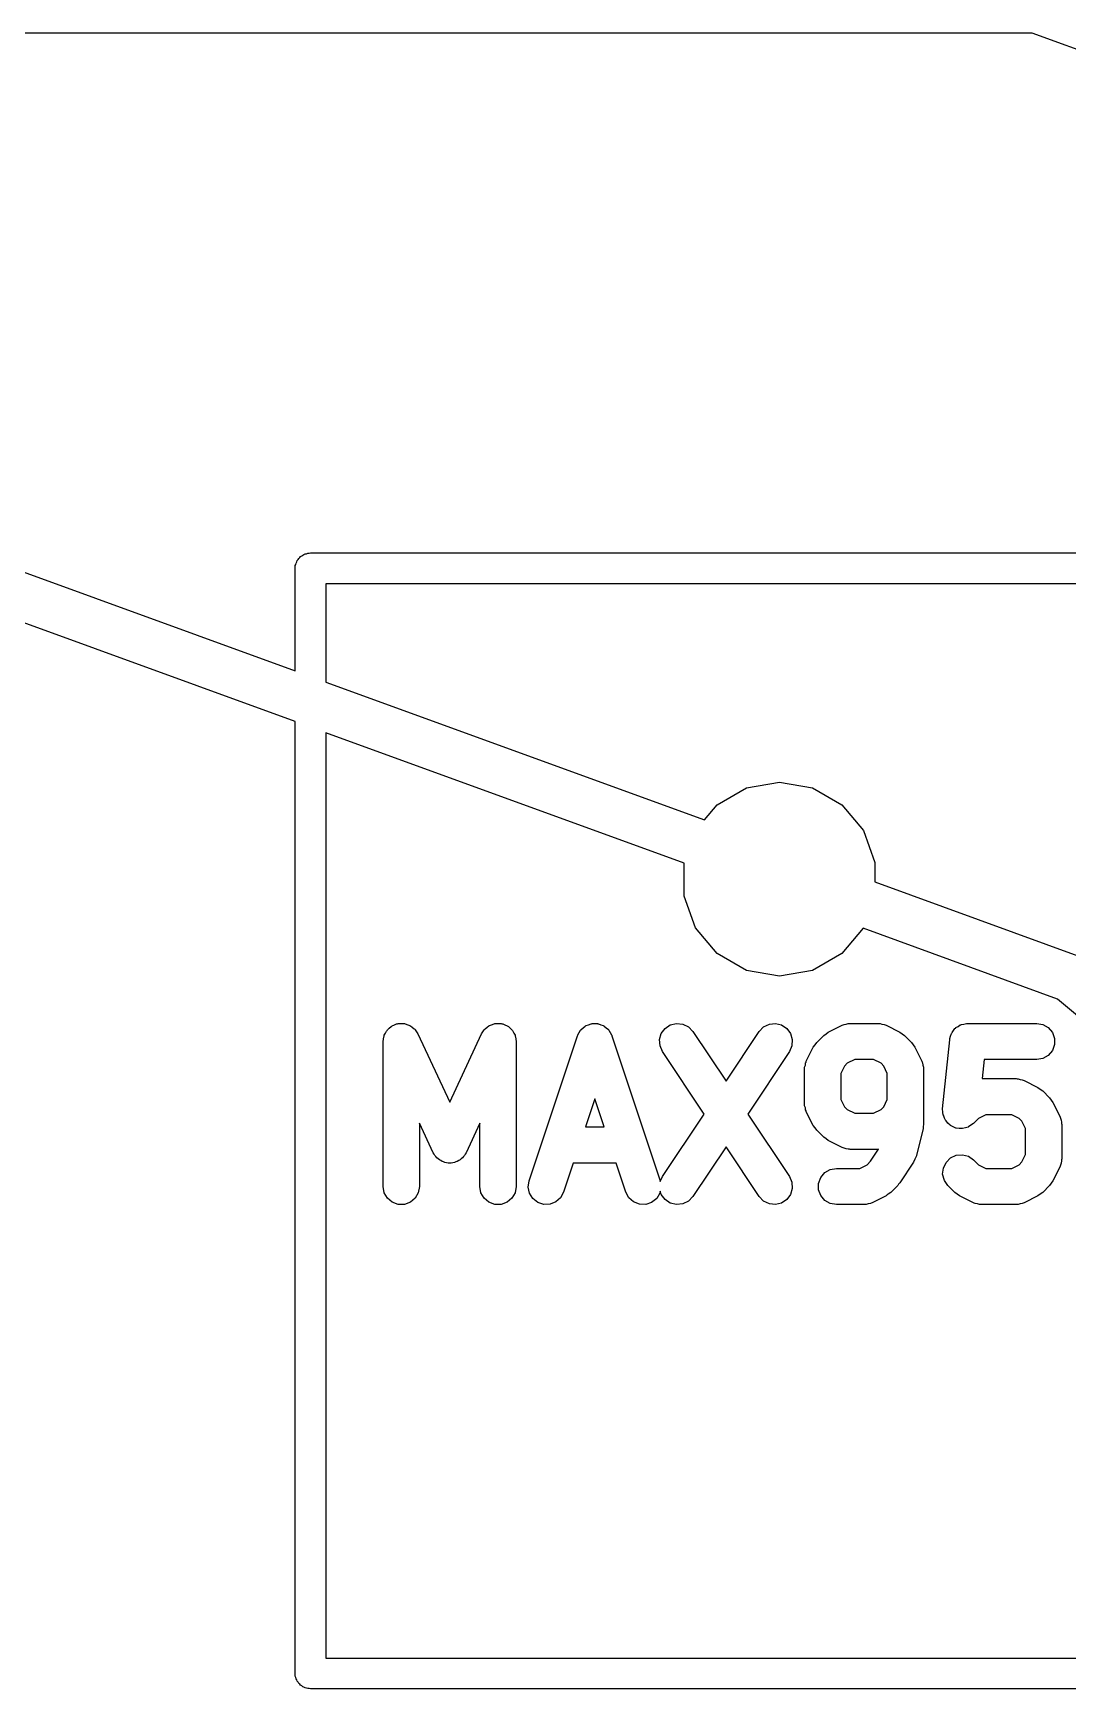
# Model space of a CAD drawing. Extents: x 173.7 to 226.3, y -126 to -74.1.
# Drawn here: x 203.21 to 207.49, y -89.95 to -83.1 of the extents above; entities that cross this region are included whole.
import ezdxf

# ---------------------------------------------------------------- set-up
doc = ezdxf.new("R2010")
doc.units = 0
doc.header["$MEASUREMENT"] = 0
doc.layers.add('BLACK', color=7, linetype='CONTINUOUS')

msp = doc.modelspace()

# ---------------------------------------------------------------- linework, layer by layer
at = {"layer": 'Black'}
for p, q in [((207.345, -83.1), (192.655, -83.1)), ((209.338, -83.8255), (207.345, -83.1)), ((202.622, -85.1291), (204.296, -85.7385)), ((204.309, -85.278), (204.311, -85.2732)), ((204.311, -85.2732), (204.316, -85.2696)), ((204.316, -85.2696), (204.319, -85.2654)), ((204.319, -85.2654), (204.324, -85.2626)), ((204.324, -85.2626), (204.328, -85.259)), ((204.328, -85.259), (204.333, -85.2571)), ((204.333, -85.2571), (204.338, -85.2543)), ((204.338, -85.2543), (204.344, -85.2534)), ((204.344, -85.2534), (204.349, -85.2515)), ((204.349, -85.2515), (204.355, -85.2515)), ((204.355, -85.2515), (204.36, -85.2505)), ((204.36, -85.2505), (209.44, -85.2505)), ((204.296, -85.9481), (202.587, -85.326)), ((204.296, -85.314), (204.297, -85.3085)), ((204.296, -85.7385), (204.296, -85.314)), ((204.297, -85.303), (204.299, -85.2977)), ((204.297, -85.3085), (204.297, -85.303)), ((204.299, -85.2977), (204.3, -85.2923)), ((204.3, -85.2923), (204.303, -85.2875)), ((204.303, -85.2875), (204.305, -85.2822)), ((204.305, -85.2822), (204.309, -85.278)), ((209.376, -85.3775), (204.423, -85.3775)), ((204.423, -85.3775), (204.423, -85.7847)), ((204.423, -85.7847), (205.99, -86.3547)), ((204.296, -89.886), (204.296, -85.9481)), ((205.905, -86.5334), (204.423, -85.9943)), ((204.423, -85.9943), (204.423, -89.8225)), ((206.042, -86.2924), (206.163, -86.2227)), ((206.163, -86.2227), (206.3, -86.1985)), ((206.3, -86.1985), (206.437, -86.2227)), ((206.437, -86.2227), (206.558, -86.2924)), ((205.99, -86.3547), (206.042, -86.2924)), ((206.558, -86.2924), (206.648, -86.3992)), ((206.648, -86.3992), (206.695, -86.5303)), ((205.905, -86.6697), (205.905, -86.5334)), ((206.695, -86.5303), (206.695, -86.6116)), ((206.695, -86.6116), (207.55, -86.9227)), ((205.952, -86.8008), (205.905, -86.6697)), ((206.042, -86.9076), (205.952, -86.8008)), ((206.646, -86.8031), (206.558, -86.9076)), ((207.45, -87.0959), (206.646, -86.8031)), ((206.163, -86.9773), (206.042, -86.9076)), ((206.558, -86.9076), (206.437, -86.9773)), ((206.3, -87.0015), (206.163, -86.9773)), ((206.437, -86.9773), (206.3, -87.0015)), ((207.615, -87.2341), (207.45, -87.0959)), ((204.661, -87.2714), (204.662, -87.2618)), ((204.662, -87.2618), (204.663, -87.252)), ((204.663, -87.252), (204.665, -87.249)), ((204.665, -87.2458), (204.67, -87.2373)), ((204.665, -87.249), (204.665, -87.2458)), ((204.67, -87.2373), (204.674, -87.2284)), ((204.674, -87.2284), (204.677, -87.2261)), ((204.677, -87.2261), (204.678, -87.2232)), ((204.678, -87.2232), (204.686, -87.2169)), ((204.686, -87.2169), (204.693, -87.21)), ((204.693, -87.21), (204.696, -87.2086)), ((204.696, -87.2086), (204.698, -87.2065)), ((204.698, -87.2065), (204.707, -87.2031)), ((204.707, -87.2031), (204.716, -87.199)), ((204.716, -87.199), (204.72, -87.1987)), ((204.72, -87.1987), (204.723, -87.1976)), ((204.723, -87.1976), (204.732, -87.1976)), ((204.732, -87.1976), (204.742, -87.1967)), ((204.742, -87.1967), (204.745, -87.1976)), ((204.745, -87.1976), (204.749, -87.1976)), ((204.749, -87.1976), (204.758, -87.2009)), ((204.758, -87.2009), (204.767, -87.2034)), ((204.767, -87.2034), (204.77, -87.2053)), ((204.77, -87.2053), (204.773, -87.2065)), ((204.773, -87.2065), (204.781, -87.2128)), ((204.781, -87.2128), (204.789, -87.2184)), ((204.789, -87.2184), (204.791, -87.2211)), ((204.791, -87.2211), (204.793, -87.2232)), ((204.793, -87.2232), (204.798, -87.2317)), ((204.798, -87.2317), (204.804, -87.2397)), ((204.804, -87.2397), (204.936, -87.5226)), ((204.936, -87.5226), (205.068, -87.2397)), ((205.068, -87.2397), (205.073, -87.2317)), ((205.073, -87.2317), (205.078, -87.2232)), ((205.078, -87.2232), (205.081, -87.2211)), ((205.081, -87.2211), (205.083, -87.2184)), ((205.083, -87.2184), (205.091, -87.2128)), ((205.091, -87.2128), (205.098, -87.2065)), ((205.098, -87.2065), (205.101, -87.2053)), ((205.101, -87.2053), (205.104, -87.2034)), ((205.104, -87.2034), (205.113, -87.2009)), ((205.113, -87.2009), (205.123, -87.1976)), ((205.123, -87.1976), (205.126, -87.1976)), ((205.126, -87.1976), (205.129, -87.1967)), ((205.129, -87.1967), (205.139, -87.1976)), ((205.139, -87.1976), (205.149, -87.1976)), ((205.149, -87.1976), (205.152, -87.1987)), ((205.152, -87.1987), (205.155, -87.199)), ((205.155, -87.199), (205.164, -87.2031)), ((205.164, -87.2031), (205.173, -87.2065)), ((205.173, -87.2065), (205.176, -87.2086)), ((205.176, -87.2086), (205.179, -87.21)), ((205.179, -87.21), (205.186, -87.2169)), ((205.186, -87.2169), (205.193, -87.2232)), ((205.193, -87.2232), (205.195, -87.2261)), ((205.195, -87.2261), (205.197, -87.2284)), ((205.197, -87.2284), (205.201, -87.2373)), ((205.201, -87.2373), (205.206, -87.2458)), ((205.206, -87.2458), (205.207, -87.249)), ((205.207, -87.249), (205.208, -87.252)), ((205.208, -87.252), (205.209, -87.2618)), ((205.209, -87.2618), (205.211, -87.2714)), ((205.265, -87.8477), (205.465, -87.2477)), ((205.465, -87.2477), (205.466, -87.2459)), ((205.466, -87.2439), (205.472, -87.2345)), ((205.466, -87.2459), (205.466, -87.2439)), ((205.472, -87.2345), (205.477, -87.2248)), ((205.477, -87.2248), (205.479, -87.2234)), ((205.479, -87.2234), (205.48, -87.2217)), ((205.48, -87.2217), (205.488, -87.2148)), ((205.488, -87.2148), (205.496, -87.2075)), ((205.496, -87.2075), (205.498, -87.2068)), ((205.498, -87.2068), (205.5, -87.2055)), ((205.5, -87.2055), (205.51, -87.202)), ((205.51, -87.202), (205.521, -87.198)), ((205.521, -87.198), (205.523, -87.1979)), ((205.523, -87.1979), (205.525, -87.1972)), ((205.525, -87.1972), (205.536, -87.1975)), ((205.536, -87.1975), (205.547, -87.1972)), ((205.547, -87.1972), (205.549, -87.1979)), ((205.549, -87.1979), (205.551, -87.198)), ((205.551, -87.198), (205.561, -87.202)), ((205.561, -87.202), (205.571, -87.2055)), ((205.571, -87.2055), (205.573, -87.2068)), ((205.573, -87.2068), (205.575, -87.2075)), ((205.575, -87.2075), (205.583, -87.2148)), ((205.583, -87.2148), (205.592, -87.2217)), ((205.592, -87.2217), (205.593, -87.2234)), ((205.593, -87.2234), (205.594, -87.2248)), ((205.594, -87.2248), (205.6, -87.2345)), ((205.6, -87.2345), (205.605, -87.2439)), ((205.605, -87.2439), (205.606, -87.2459)), ((205.606, -87.2459), (205.607, -87.2477)), ((205.607, -87.2477), (205.807, -87.8477)), ((205.804, -87.2632), (205.811, -87.2382)), ((205.811, -87.2382), (205.827, -87.2172)), ((205.827, -87.2172), (205.848, -87.2027)), ((205.848, -87.2027), (205.874, -87.1966)), ((205.874, -87.1966), (205.9, -87.1994)), ((205.9, -87.1994), (205.923, -87.211)), ((205.923, -87.211), (205.941, -87.2298)), ((205.941, -87.2298), (206.079, -87.4362)), ((206.079, -87.4362), (206.216, -87.2298)), ((206.216, -87.2298), (206.234, -87.211)), ((206.234, -87.211), (206.258, -87.1994)), ((206.258, -87.1994), (206.283, -87.1966)), ((206.283, -87.1966), (206.309, -87.2027)), ((206.309, -87.2027), (206.33, -87.2172)), ((206.33, -87.2172), (206.346, -87.2382)), ((206.346, -87.2382), (206.353, -87.2632)), ((206.454, -87.2755), (206.483, -87.247)), ((206.483, -87.247), (206.493, -87.2401)), ((206.493, -87.2401), (206.502, -87.2329)), ((206.502, -87.2329), (206.559, -87.2043)), ((206.559, -87.2043), (206.563, -87.2031)), ((206.563, -87.2031), (206.567, -87.201)), ((206.567, -87.201), (206.576, -87.1994)), ((206.576, -87.1994), (206.584, -87.1969)), ((206.584, -87.1969), (206.589, -87.1972)), ((206.589, -87.1972), (206.593, -87.1964)), ((206.593, -87.1964), (206.707, -87.1964)), ((206.707, -87.1964), (206.711, -87.1972)), ((206.711, -87.1972), (206.716, -87.1969)), ((206.716, -87.1969), (206.724, -87.1994)), ((206.724, -87.1994), (206.733, -87.201)), ((206.733, -87.201), (206.737, -87.2031)), ((206.737, -87.2031), (206.741, -87.2043)), ((206.741, -87.2043), (206.798, -87.2329)), ((206.798, -87.2329), (206.807, -87.2401)), ((206.807, -87.2401), (206.817, -87.247)), ((206.817, -87.247), (206.846, -87.2755)), ((207.004, -87.264), (207.005, -87.2612)), ((207.005, -87.2584), (207.008, -87.2488)), ((207.005, -87.2612), (207.005, -87.2584)), ((207.008, -87.2488), (207.011, -87.2389)), ((207.011, -87.2389), (207.013, -87.2366)), ((207.013, -87.2366), (207.014, -87.2339)), ((207.014, -87.2339), (207.02, -87.2261)), ((207.02, -87.2261), (207.026, -87.2177)), ((207.026, -87.2177), (207.029, -87.2161)), ((207.029, -87.2161), (207.03, -87.214)), ((207.03, -87.214), (207.039, -87.2088)), ((207.039, -87.2088), (207.048, -87.2031)), ((207.048, -87.2031), (207.05, -87.2024)), ((207.05, -87.2024), (207.053, -87.201)), ((207.053, -87.201), (207.063, -87.1992)), ((207.063, -87.1992), (207.073, -87.1966)), ((207.073, -87.1966), (207.076, -87.1969)), ((207.076, -87.1969), (207.079, -87.1964)), ((207.079, -87.1964), (207.364, -87.1964)), ((207.364, -87.1964), (207.39, -87.201)), ((207.39, -87.201), (207.412, -87.214)), ((207.412, -87.214), (207.429, -87.2339)), ((207.429, -87.2339), (207.438, -87.2584)), ((207.438, -87.2584), (207.438, -87.2845)), ((204.661, -87.8714), (204.661, -87.2714)), ((205.211, -87.2714), (205.211, -87.8714)), ((205.806, -87.2892), (205.804, -87.2632)), ((205.816, -87.313), (205.806, -87.2892)), ((205.988, -87.5714), (205.816, -87.313)), ((206.341, -87.313), (206.169, -87.5714)), ((206.351, -87.2892), (206.341, -87.313)), ((206.353, -87.2632), (206.351, -87.2892)), ((206.411, -87.3522), (206.44, -87.295)), ((206.44, -87.295), (206.447, -87.2854)), ((206.447, -87.2854), (206.454, -87.2755)), ((206.846, -87.2755), (206.853, -87.2854)), ((206.853, -87.2854), (206.86, -87.295)), ((206.86, -87.295), (206.889, -87.3522)), ((206.975, -87.5497), (207.004, -87.264)), ((207.412, -87.3289), (207.39, -87.3419)), ((207.429, -87.3089), (207.412, -87.3289)), ((207.438, -87.2845), (207.429, -87.3089)), ((206.404, -87.3771), (206.407, -87.3687)), ((206.404, -87.3815), (206.404, -87.3771)), ((206.404, -87.3857), (206.404, -87.3815)), ((206.404, -87.5286), (206.404, -87.3857)), ((206.407, -87.3687), (206.408, -87.3601)), ((206.408, -87.3601), (206.41, -87.3563)), ((206.41, -87.3563), (206.411, -87.3522)), ((206.569, -87.373), (206.554, -87.4034)), ((206.58, -87.3616), (206.569, -87.373)), ((206.611, -87.3464), (206.58, -87.3616)), ((206.689, -87.3464), (206.611, -87.3464)), ((206.72, -87.3616), (206.689, -87.3464)), ((206.731, -87.373), (206.72, -87.3616)), ((206.746, -87.4034), (206.731, -87.373)), ((206.889, -87.3522), (206.89, -87.3563)), ((206.89, -87.3563), (206.892, -87.3601)), ((206.892, -87.3601), (206.893, -87.3687)), ((206.893, -87.3687), (206.896, -87.3771)), ((206.896, -87.3771), (206.896, -87.3815)), ((206.896, -87.3815), (206.896, -87.3857)), ((206.896, -87.3857), (206.896, -87.6143)), ((207.146, -87.3464), (207.139, -87.425)), ((207.364, -87.3464), (207.146, -87.3464)), ((207.39, -87.3419), (207.364, -87.3464)), ((206.554, -87.4034), (206.554, -87.5109)), ((206.746, -87.5109), (206.746, -87.4034)), ((207.139, -87.425), (207.279, -87.425)), ((207.279, -87.425), (207.283, -87.4257)), ((207.283, -87.4257), (207.287, -87.4255)), ((207.287, -87.4255), (207.296, -87.428)), ((207.296, -87.428), (207.304, -87.4295)), ((207.304, -87.4295), (207.308, -87.4317)), ((207.308, -87.4317), (207.312, -87.4329)), ((207.312, -87.4329), (207.369, -87.4615)), ((207.369, -87.4615), (207.379, -87.4686)), ((205.536, -87.5086), (205.497, -87.625)), ((205.575, -87.625), (205.536, -87.5086)), ((206.404, -87.5328), (206.404, -87.5286)), ((206.404, -87.5371), (206.404, -87.5328)), ((206.554, -87.5109), (206.569, -87.5413)), ((206.731, -87.5413), (206.746, -87.5109)), ((207.379, -87.4686), (207.389, -87.4755)), ((207.389, -87.4755), (207.417, -87.5041)), ((207.417, -87.5041), (207.424, -87.514)), ((207.424, -87.514), (207.431, -87.5236)), ((207.431, -87.5236), (207.46, -87.5807)), ((205.816, -87.8298), (205.988, -87.5714)), ((206.169, -87.5714), (206.341, -87.8298)), ((206.407, -87.5456), (206.404, -87.5371)), ((206.408, -87.5542), (206.407, -87.5456)), ((206.41, -87.558), (206.408, -87.5542)), ((206.411, -87.5621), (206.41, -87.558)), ((206.44, -87.6193), (206.411, -87.5621)), ((206.569, -87.5413), (206.58, -87.5526)), ((206.58, -87.5526), (206.611, -87.5679)), ((206.611, -87.5679), (206.689, -87.5679)), ((206.689, -87.5679), (206.72, -87.5526)), ((206.72, -87.5526), (206.731, -87.5413)), ((206.975, -87.5502), (206.975, -87.5497)), ((206.975, -87.5506), (206.975, -87.5502)), ((206.976, -87.5631), (206.975, -87.5506)), ((206.977, -87.5757), (206.976, -87.5631)), ((206.978, -87.5761), (206.977, -87.5757)), ((206.978, -87.5766), (206.978, -87.5761)), ((206.983, -87.5879), (206.978, -87.5766)), ((206.988, -87.5994), (206.983, -87.5879)), ((206.988, -87.5997), (206.988, -87.5994)), ((206.989, -87.6002), (206.988, -87.5997)), ((206.997, -87.6091), (206.989, -87.6002)), ((207.123, -87.5902), (207.103, -87.6102)), ((207.153, -87.575), (207.123, -87.5902)), ((207.261, -87.575), (207.153, -87.575)), ((207.291, -87.5902), (207.261, -87.575)), ((207.303, -87.6016), (207.291, -87.5902)), ((207.318, -87.632), (207.303, -87.6016)), ((207.46, -87.5807), (207.461, -87.5849)), ((207.461, -87.5849), (207.463, -87.5886)), ((207.463, -87.5886), (207.465, -87.5973)), ((207.465, -87.5973), (207.467, -87.6057)), ((204.868, -87.7317), (204.811, -87.6095)), ((204.811, -87.6095), (204.811, -87.8714)), ((205.061, -87.6095), (205.004, -87.7317)), ((205.061, -87.8714), (205.061, -87.6095)), ((205.497, -87.625), (205.575, -87.625)), ((206.447, -87.6289), (206.44, -87.6193)), ((206.454, -87.6387), (206.447, -87.6289)), ((206.483, -87.6673), (206.454, -87.6387)), ((206.493, -87.6742), (206.483, -87.6673)), ((206.894, -87.6325), (206.866, -87.7468)), ((206.895, -87.6233), (206.894, -87.6325)), ((206.896, -87.6143), (206.895, -87.6233)), ((207.006, -87.618), (206.997, -87.6091)), ((207.007, -87.6182), (207.006, -87.618)), ((207.007, -87.6186), (207.007, -87.6182)), ((207.018, -87.6239), (207.007, -87.6186)), ((207.03, -87.6293), (207.018, -87.6239)), ((207.03, -87.6294), (207.03, -87.6293)), ((207.031, -87.6296), (207.03, -87.6294)), ((207.043, -87.6307), (207.031, -87.6296)), ((207.056, -87.6319), (207.043, -87.6307)), ((207.057, -87.6319), (207.056, -87.6318)), ((207.056, -87.6318), (207.056, -87.6319)), ((207.069, -87.6286), (207.057, -87.6319)), ((207.081, -87.6255), (207.069, -87.6286)), ((207.082, -87.6251), (207.081, -87.6252)), ((207.081, -87.6252), (207.081, -87.6255)), ((207.092, -87.6179), (207.082, -87.6251)), ((207.102, -87.6108), (207.092, -87.6179)), ((207.103, -87.6104), (207.102, -87.6108)), ((207.103, -87.6102), (207.103, -87.6104)), ((207.318, -87.7394), (207.318, -87.632)), ((207.467, -87.6057), (207.467, -87.61)), ((207.467, -87.61), (207.468, -87.6143)), ((207.468, -87.6143), (207.468, -87.7571)), ((204.872, -87.7371), (204.868, -87.7317)), ((204.874, -87.743), (204.872, -87.7371)), ((205, -87.7371), (204.997, -87.743)), ((205.004, -87.7317), (205, -87.7371)), ((206.079, -87.7066), (205.941, -87.913)), ((206.216, -87.913), (206.079, -87.7066)), ((206.502, -87.6814), (206.493, -87.6742)), ((206.559, -87.7099), (206.502, -87.6814)), ((206.563, -87.7112), (206.559, -87.7099)), ((206.567, -87.7133), (206.563, -87.7112)), ((206.576, -87.7149), (206.567, -87.7133)), ((206.584, -87.7174), (206.576, -87.7149)), ((206.589, -87.7171), (206.584, -87.7174)), ((206.593, -87.7179), (206.589, -87.7171)), ((206.707, -87.7179), (206.593, -87.7179)), ((206.677, -87.7665), (206.71, -87.7173)), ((206.71, -87.7173), (206.707, -87.7179)), ((207.007, -87.7528), (207.031, -87.7418)), ((207.031, -87.7418), (207.057, -87.7396)), ((207.057, -87.7396), (207.082, -87.7463)), ((207.303, -87.7699), (207.318, -87.7394)), ((204.879, -87.7477), (204.874, -87.743)), ((204.883, -87.753), (204.879, -87.7477)), ((204.888, -87.7568), (204.883, -87.753)), ((204.893, -87.7614), (204.888, -87.7568)), ((204.899, -87.7642), (204.893, -87.7614)), ((204.904, -87.768), (204.899, -87.7642)), ((204.91, -87.7697), (204.904, -87.768)), ((204.916, -87.7724), (204.91, -87.7697)), ((204.923, -87.773), (204.916, -87.7724)), ((204.929, -87.7747), (204.923, -87.773)), ((204.936, -87.7741), (204.929, -87.7747)), ((204.942, -87.7747), (204.936, -87.7741)), ((204.949, -87.773), (204.942, -87.7747)), ((204.955, -87.7724), (204.949, -87.773)), ((204.961, -87.7697), (204.955, -87.7724)), ((204.967, -87.768), (204.961, -87.7697)), ((204.973, -87.7642), (204.967, -87.768)), ((204.979, -87.7614), (204.973, -87.7642)), ((204.983, -87.7568), (204.979, -87.7614)), ((204.989, -87.753), (204.983, -87.7568)), ((204.993, -87.7477), (204.989, -87.753)), ((204.997, -87.743), (204.993, -87.7477)), ((205.447, -87.775), (205.407, -87.8951)), ((205.625, -87.775), (205.447, -87.775)), ((205.665, -87.8951), (205.625, -87.775)), ((206.488, -87.814), (206.51, -87.801)), ((206.51, -87.801), (206.536, -87.7964)), ((206.536, -87.7964), (206.632, -87.7964)), ((206.632, -87.7964), (206.663, -87.7812)), ((206.663, -87.7812), (206.677, -87.7665)), ((206.855, -87.7706), (206.798, -87.8559)), ((206.86, -87.7585), (206.855, -87.7702)), ((206.855, -87.7702), (206.855, -87.7706)), ((206.866, -87.7468), (206.86, -87.7585)), ((206.975, -87.8208), (206.978, -87.7949)), ((206.978, -87.7949), (206.989, -87.7713)), ((206.989, -87.7713), (207.007, -87.7528)), ((207.082, -87.7463), (207.103, -87.7613)), ((207.103, -87.7613), (207.123, -87.7812)), ((207.123, -87.7812), (207.153, -87.7964)), ((207.153, -87.7964), (207.261, -87.7964)), ((207.261, -87.7964), (207.291, -87.7812)), ((207.291, -87.7812), (207.303, -87.7699)), ((207.46, -87.7907), (207.431, -87.8478)), ((207.461, -87.7865), (207.46, -87.7907)), ((207.463, -87.7828), (207.461, -87.7865)), ((207.465, -87.7741), (207.463, -87.7828)), ((207.467, -87.7657), (207.465, -87.7741)), ((207.468, -87.7571), (207.467, -87.7614)), ((207.467, -87.7614), (207.467, -87.7657)), ((204.665, -87.8971), (204.661, -87.8714)), ((204.811, -87.8714), (204.806, -87.8971)), ((205.065, -87.8971), (205.061, -87.8714)), ((205.211, -87.8714), (205.206, -87.8971)), ((205.261, -87.8735), (205.265, -87.8477)), ((205.266, -87.899), (205.261, -87.8735)), ((205.807, -87.8502), (205.816, -87.8298)), ((205.807, -87.8477), (205.807, -87.8502)), ((206.341, -87.8298), (206.351, -87.8537)), ((206.351, -87.8537), (206.353, -87.8797)), ((206.462, -87.8584), (206.471, -87.8339)), ((206.462, -87.8845), (206.462, -87.8584)), ((206.471, -87.8339), (206.488, -87.814)), ((206.789, -87.8673), (206.76, -87.8959)), ((206.793, -87.8612), (206.789, -87.8673)), ((206.798, -87.8559), (206.793, -87.8612)), ((206.982, -87.846), (206.975, -87.8208)), ((206.997, -87.8673), (206.982, -87.846)), ((207.026, -87.8959), (206.997, -87.8673)), ((207.417, -87.8673), (207.389, -87.8959)), ((207.424, -87.8575), (207.417, -87.8673)), ((207.431, -87.8478), (207.424, -87.8575)), ((204.678, -87.9196), (204.665, -87.8971)), ((204.698, -87.9364), (204.678, -87.9196)), ((204.723, -87.9453), (204.698, -87.9364)), ((204.749, -87.9453), (204.723, -87.9453)), ((204.773, -87.9364), (204.749, -87.9453)), ((204.793, -87.9196), (204.773, -87.9364)), ((204.806, -87.8971), (204.793, -87.9196)), ((205.078, -87.9196), (205.065, -87.8971)), ((205.098, -87.9364), (205.078, -87.9196)), ((205.123, -87.9453), (205.098, -87.9364)), ((205.149, -87.9453), (205.123, -87.9453)), ((205.173, -87.9364), (205.149, -87.9453)), ((205.193, -87.9196), (205.173, -87.9364)), ((205.206, -87.8971), (205.193, -87.9196)), ((205.28, -87.9212), (205.266, -87.899)), ((205.3, -87.9374), (205.28, -87.9212)), ((205.325, -87.9456), (205.3, -87.9374)), ((205.351, -87.9449), (205.325, -87.9456)), ((205.375, -87.9353), (205.351, -87.9449)), ((205.394, -87.9181), (205.375, -87.9353)), ((205.407, -87.8951), (205.394, -87.9181)), ((205.677, -87.9181), (205.665, -87.8951)), ((205.696, -87.9353), (205.677, -87.9181)), ((205.721, -87.9449), (205.696, -87.9353)), ((205.747, -87.9456), (205.721, -87.9449)), ((205.771, -87.9374), (205.747, -87.9456)), ((205.792, -87.9212), (205.771, -87.9374)), ((205.805, -87.899), (205.792, -87.9212)), ((205.807, -87.8905), (205.805, -87.899)), ((205.811, -87.9047), (205.807, -87.8905)), ((205.827, -87.9257), (205.811, -87.9047)), ((205.848, -87.9401), (205.827, -87.9257)), ((205.874, -87.9463), (205.848, -87.9401)), ((205.9, -87.9434), (205.874, -87.9463)), ((205.923, -87.9319), (205.9, -87.9434)), ((205.941, -87.913), (205.923, -87.9319)), ((206.234, -87.9319), (206.216, -87.913)), ((206.258, -87.9434), (206.234, -87.9319)), ((206.283, -87.9463), (206.258, -87.9434)), ((206.309, -87.9401), (206.283, -87.9463)), ((206.33, -87.9257), (206.309, -87.9401)), ((206.346, -87.9047), (206.33, -87.9257)), ((206.353, -87.8797), (206.346, -87.9047)), ((206.471, -87.9089), (206.462, -87.8845)), ((206.488, -87.9289), (206.471, -87.9089)), ((206.51, -87.9419), (206.488, -87.9289)), ((206.536, -87.9464), (206.51, -87.9419)), ((206.65, -87.9464), (206.536, -87.9464)), ((206.654, -87.9457), (206.65, -87.9464)), ((206.659, -87.9459), (206.654, -87.9457)), ((206.667, -87.9434), (206.659, -87.9459)), ((206.676, -87.9419), (206.667, -87.9434)), ((206.679, -87.9397), (206.676, -87.9419)), ((206.684, -87.9385), (206.679, -87.9397)), ((206.741, -87.9099), (206.684, -87.9385)), ((206.746, -87.9057), (206.741, -87.9099)), ((206.75, -87.9028), (206.746, -87.9057)), ((206.76, -87.8959), (206.75, -87.9028)), ((207.035, -87.9028), (207.026, -87.8959)), ((207.045, -87.9099), (207.035, -87.9028)), ((207.102, -87.9385), (207.045, -87.9099)), ((207.106, -87.9397), (207.102, -87.9385)), ((207.11, -87.9419), (207.106, -87.9397)), ((207.119, -87.9434), (207.11, -87.9419)), ((207.127, -87.9459), (207.119, -87.9434)), ((207.131, -87.9457), (207.127, -87.9459)), ((207.136, -87.9464), (207.131, -87.9457)), ((207.279, -87.9464), (207.136, -87.9464)), ((207.283, -87.9457), (207.279, -87.9464)), ((207.287, -87.9459), (207.283, -87.9457)), ((207.296, -87.9434), (207.287, -87.9459)), ((207.304, -87.9419), (207.296, -87.9434)), ((207.308, -87.9397), (207.304, -87.9419)), ((207.312, -87.9385), (207.308, -87.9397)), ((207.369, -87.9099), (207.312, -87.9385)), ((207.379, -87.9028), (207.369, -87.9099)), ((207.389, -87.8959), (207.379, -87.9028)), ((204.423, -89.8225), (209.376, -89.8225)), ((204.297, -89.8915), (204.296, -89.886)), ((204.297, -89.897), (204.297, -89.8915)), ((204.299, -89.9022), (204.297, -89.897)), ((204.3, -89.9077), (204.299, -89.9022)), ((204.303, -89.9125), (204.3, -89.9077)), ((204.305, -89.9177), (204.303, -89.9125)), ((204.309, -89.922), (204.305, -89.9177)), ((204.311, -89.9268), (204.309, -89.922)), ((204.316, -89.9304), (204.311, -89.9268)), ((204.319, -89.9346), (204.316, -89.9304)), ((204.324, -89.9374), (204.319, -89.9346)), ((204.328, -89.941), (204.324, -89.9374)), ((204.333, -89.9429), (204.328, -89.941)), ((204.338, -89.9457), (204.333, -89.9429)), ((204.344, -89.9466), (204.338, -89.9457)), ((204.349, -89.9485), (204.344, -89.9466)), ((204.355, -89.9485), (204.349, -89.9485)), ((204.36, -89.9495), (204.355, -89.9485)), ((209.44, -89.9495), (204.36, -89.9495))]:
    msp.add_line(p, q, dxfattribs=at)

doc.saveas('drawing.dxf')
